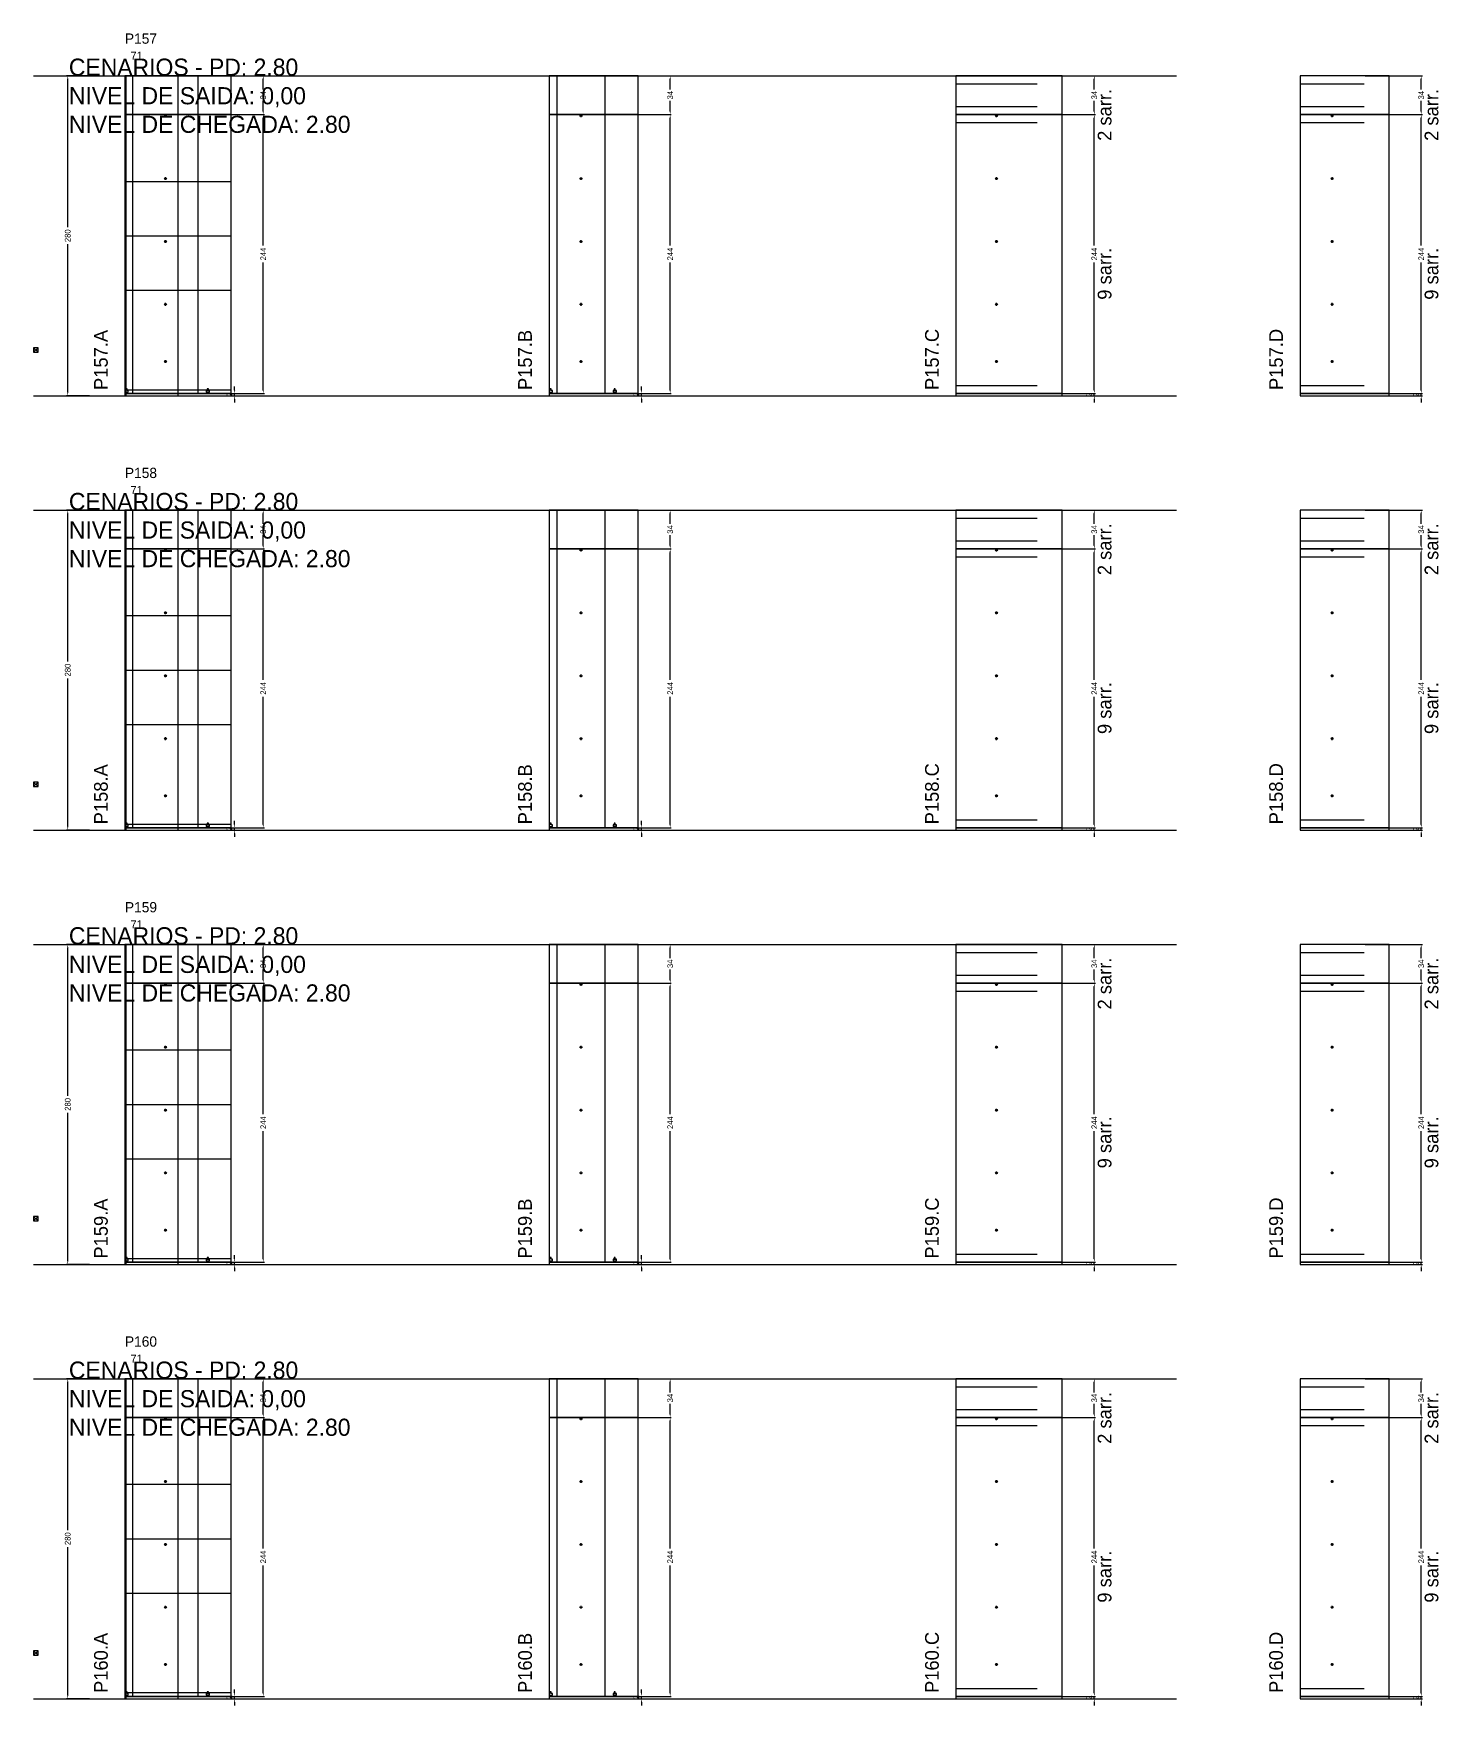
# Model space of a CAD drawing. Header units: centimetres. Extents: x -10500 to 4121, y -45226 to 295.
# Drawn here: x -7000 to -5771, y -41046 to -39583 of the extents above; entities that cross this region are included whole.
import ezdxf

# ---------------------------------------------------------------- set-up
doc = ezdxf.new("R2010")
doc.units = ezdxf.units.CM
doc.linetypes.add('DASHED', pattern=[2, -2])
for name, color, linetype in [('CHAPA', 140, 'Continuous'), ('COTA', 241, 'Continuous'), ('COTAS FURACAO', 16, 'Continuous'), ('Madeira', 30, 'Continuous'), ('MEIO_PONT', 160, 'Continuous'), ('NOMENCLATURA', 7, 'Continuous'), ('Nível', 160, 'Continuous'), ('Painéis', 200, 'Continuous'), ('Perfil Metálico', 150, 'Continuous'), ('SARR_2.2x7', 40, 'Continuous'), ('SARRAFO DE PRESSAO', 200, 'Continuous'), ('texto', 7, 'Continuous'), ('TEXTO_GERAL', 7, 'Continuous')]:
    doc.layers.add(name, color=color, linetype=linetype)
doc.dimstyles.new('PAINEL-NOVA', dxfattribs={"dimtxt": 5, "dimasz": 3, "dimexe": 1, "dimexo": 1, "dimgap": 1, "dimtad": 1, "dimcen": 2.5, "dimazin": 3, "dimtfac": 1, "dimtmove": 0, "dimatfit": 3})

# ---------------------------------------------------------------- blocks, each defined once
blk = doc.blocks.new('_CLOSEDFILLED')
at = {"color": 0, "linetype": 'BYBLOCK'}
blk.add_solid([(-1, 0.16), (0, 0), (-1, -0.16)], dxfattribs=at)
blk = doc.blocks.new('*D2705')
for p, q in [((-6951, -39620), (-6971, -39620)), ((-6970, -39752.5), (-6970, -39623)), ((-6970, -39897), (-6970, -39767.5)), ((-6951, -39900), (-6971, -39900))]:
    blk.add_line(p, q)
at = {"layer": 'Defpoints'}
for p in [(-6950, -39620), (-6970, -39900), (-6950, -39900)]:
    blk.add_point(p, dxfattribs=at)
at = {"layer": 'COTA', "xscale": 3, "yscale": 3}
for p, rotation in [((-6970, -39620), 90), ((-6970, -39900), 270)]:
    blk.add_blockref('_CLOSEDFILLED', p, dxfattribs=dict(at, rotation=rotation))
at = {"layer": 'COTA', "insert": (-6970, -39760), "char_height": 5, "attachment_point": 5, "rotation": 90}
blk.add_mtext('280', dxfattribs=at)
blk = doc.blocks.new('MULDURA')
at = {"layer": 'Paineis'}
for p, q in [((0, 0), (4, 4)), ((4, 0), (0, 4))]:
    blk.add_line(p, q, dxfattribs=at)
blk.add_lwpolyline([(0, 0), (4, 0), (4, 4), (0, 4)], close=True, dxfattribs=at)
blk = doc.blocks.new('*D2707')
for p, q in [((-6848, -39654), (-6798, -39654)), ((-6799, -39768.5), (-6799, -39657)), ((-6799, -39895), (-6799, -39783.5)), ((-6848, -39898), (-6798, -39898))]:
    blk.add_line(p, q)
at = {"layer": 'Defpoints'}
for p in [(-6849, -39654), (-6849, -39898), (-6799, -39898)]:
    blk.add_point(p, dxfattribs=at)
at = {"layer": 'COTA', "xscale": 3, "yscale": 3}
for p, rotation in [((-6799, -39654), 90), ((-6799, -39898), 270)]:
    blk.add_blockref('_CLOSEDFILLED', p, dxfattribs=dict(at, rotation=rotation))
at = {"layer": 'COTA', "insert": (-6799, -39776), "char_height": 5, "attachment_point": 5, "rotation": 90}
blk.add_mtext('244', dxfattribs=at)
blk = doc.blocks.new('*D2708')
for p, q in [((-6848, -39620), (-6798, -39620)), ((-6799, -39632), (-6799, -39623)), ((-6799, -39651), (-6799, -39642)), ((-6848, -39654), (-6798, -39654))]:
    blk.add_line(p, q)
at = {"layer": 'Defpoints'}
for p in [(-6849, -39620), (-6849, -39654), (-6799, -39654)]:
    blk.add_point(p, dxfattribs=at)
at = {"layer": 'COTA', "xscale": 3, "yscale": 3}
for p, rotation in [((-6799, -39620), 90), ((-6799, -39654), 270)]:
    blk.add_blockref('_CLOSEDFILLED', p, dxfattribs=dict(at, rotation=rotation))
at = {"layer": 'COTA', "insert": (-6799, -39637), "char_height": 5, "attachment_point": 5, "rotation": 90}
blk.add_mtext('34', dxfattribs=at)
blk = doc.blocks.new('SLIPTEE')
at = {"layer": 'Paineis'}
blk.add_lwpolyline([(0, 0), (3, 0), (3, 1.5), (2, 1.5), (2, 3), (1, 3), (1, 1.5), (0, 1.5)], close=True, dxfattribs=at)
blk = doc.blocks.new('SLIPTDD')
at = {"layer": 'Paineis'}
blk.add_line((0, 1.5), (3, 1.5), dxfattribs=at)
blk.add_lwpolyline([(0, 0), (3, 0), (3, 1.5), (2, 1.5), (2, 3), (1, 3), (1, 1.5), (0, 1.5)], close=True, dxfattribs=at)
blk = doc.blocks.new('furacao')
at = {"layer": 'COTAS FURACAO'}
for p, q in [((-1.2, 0), (1.2, 0)), ((0, -1.2), (0, 1.2))]:
    blk.add_line(p, q, dxfattribs=at)
blk.add_circle((0, 0), 0.8, dxfattribs=at)
blk = doc.blocks.new('*D2710')
for p, q in [((-6492, -39654), (-6442, -39654)), ((-6443, -39768.5), (-6443, -39657)), ((-6443, -39895), (-6443, -39783.5)), ((-6492, -39898), (-6442, -39898))]:
    blk.add_line(p, q)
at = {"layer": 'Defpoints'}
for p in [(-6493, -39654), (-6493, -39898), (-6443, -39898)]:
    blk.add_point(p, dxfattribs=at)
at = {"layer": 'COTA', "xscale": 3, "yscale": 3}
for p, rotation in [((-6443, -39654), 90), ((-6443, -39898), 270)]:
    blk.add_blockref('_CLOSEDFILLED', p, dxfattribs=dict(at, rotation=rotation))
at = {"layer": 'COTA', "insert": (-6443, -39776), "char_height": 5, "attachment_point": 5, "rotation": 90}
blk.add_mtext('244', dxfattribs=at)
blk = doc.blocks.new('*D2711')
for p, q in [((-6492, -39620), (-6442, -39620)), ((-6443, -39632), (-6443, -39623)), ((-6443, -39651), (-6443, -39642)), ((-6492, -39654), (-6442, -39654))]:
    blk.add_line(p, q)
at = {"layer": 'Defpoints'}
for p in [(-6493, -39620), (-6493, -39654), (-6443, -39654)]:
    blk.add_point(p, dxfattribs=at)
at = {"layer": 'COTA', "xscale": 3, "yscale": 3}
for p, rotation in [((-6443, -39620), 90), ((-6443, -39654), 270)]:
    blk.add_blockref('_CLOSEDFILLED', p, dxfattribs=dict(at, rotation=rotation))
at = {"layer": 'COTA', "insert": (-6443, -39637), "char_height": 5, "attachment_point": 5, "rotation": 90}
blk.add_mtext('34', dxfattribs=at)
blk = doc.blocks.new('*D2713')
for p, q in [((-6121, -39654), (-6071, -39654)), ((-6072, -39768.5), (-6072, -39657)), ((-6072, -39895), (-6072, -39783.5)), ((-6121, -39898), (-6071, -39898))]:
    blk.add_line(p, q)
at = {"layer": 'Defpoints'}
for p in [(-6122, -39654), (-6122, -39898), (-6072, -39898)]:
    blk.add_point(p, dxfattribs=at)
at = {"layer": 'COTA', "xscale": 3, "yscale": 3}
for p, rotation in [((-6072, -39654), 90), ((-6072, -39898), 270)]:
    blk.add_blockref('_CLOSEDFILLED', p, dxfattribs=dict(at, rotation=rotation))
at = {"layer": 'COTA', "insert": (-6072, -39776), "char_height": 5, "attachment_point": 5, "rotation": 90}
blk.add_mtext('244', dxfattribs=at)
blk = doc.blocks.new('*D2714')
for p, q in [((-6121, -39620), (-6071, -39620)), ((-6072, -39632), (-6072, -39623)), ((-6072, -39651), (-6072, -39642)), ((-6121, -39654), (-6071, -39654))]:
    blk.add_line(p, q)
at = {"layer": 'Defpoints'}
for p in [(-6122, -39620), (-6122, -39654), (-6072, -39654)]:
    blk.add_point(p, dxfattribs=at)
at = {"layer": 'COTA', "xscale": 3, "yscale": 3}
for p, rotation in [((-6072, -39620), 90), ((-6072, -39654), 270)]:
    blk.add_blockref('_CLOSEDFILLED', p, dxfattribs=dict(at, rotation=rotation))
at = {"layer": 'COTA', "insert": (-6072, -39637), "char_height": 5, "attachment_point": 5, "rotation": 90}
blk.add_mtext('34', dxfattribs=at)
blk = doc.blocks.new('*D2716')
for p, q in [((-5835, -39654), (-5785, -39654)), ((-5786, -39768.5), (-5786, -39657)), ((-5786, -39895), (-5786, -39783.5)), ((-5835, -39898), (-5785, -39898))]:
    blk.add_line(p, q)
at = {"layer": 'Defpoints'}
for p in [(-5836, -39654), (-5836, -39898), (-5786, -39898)]:
    blk.add_point(p, dxfattribs=at)
at = {"layer": 'COTA', "xscale": 3, "yscale": 3}
for p, rotation in [((-5786, -39654), 90), ((-5786, -39898), 270)]:
    blk.add_blockref('_CLOSEDFILLED', p, dxfattribs=dict(at, rotation=rotation))
at = {"layer": 'COTA', "insert": (-5786, -39776), "char_height": 5, "attachment_point": 5, "rotation": 90}
blk.add_mtext('244', dxfattribs=at)
blk = doc.blocks.new('*D2717')
for p, q in [((-5835, -39620), (-5785, -39620)), ((-5786, -39632), (-5786, -39623)), ((-5786, -39651), (-5786, -39642)), ((-5835, -39654), (-5785, -39654))]:
    blk.add_line(p, q)
at = {"layer": 'Defpoints'}
for p in [(-5836, -39620), (-5836, -39654), (-5786, -39654)]:
    blk.add_point(p, dxfattribs=at)
at = {"layer": 'COTA', "xscale": 3, "yscale": 3}
for p, rotation in [((-5786, -39620), 90), ((-5786, -39654), 270)]:
    blk.add_blockref('_CLOSEDFILLED', p, dxfattribs=dict(at, rotation=rotation))
at = {"layer": 'COTA', "insert": (-5786, -39637), "char_height": 5, "attachment_point": 5, "rotation": 90}
blk.add_mtext('34', dxfattribs=at)
blk = doc.blocks.new('*D2731')
for p, q in [((-6951, -40000), (-6971, -40000)), ((-6970, -40132.5), (-6970, -40003)), ((-6970, -40277), (-6970, -40147.5)), ((-6951, -40280), (-6971, -40280))]:
    blk.add_line(p, q)
at = {"layer": 'Defpoints'}
for p in [(-6950, -40000), (-6970, -40280), (-6950, -40280)]:
    blk.add_point(p, dxfattribs=at)
at = {"layer": 'COTA', "xscale": 3, "yscale": 3}
for p, rotation in [((-6970, -40000), 90), ((-6970, -40280), 270)]:
    blk.add_blockref('_CLOSEDFILLED', p, dxfattribs=dict(at, rotation=rotation))
at = {"layer": 'COTA', "insert": (-6970, -40140), "char_height": 5, "attachment_point": 5, "rotation": 90}
blk.add_mtext('280', dxfattribs=at)
blk = doc.blocks.new('*D2733')
for p, q in [((-6848, -40034), (-6798, -40034)), ((-6799, -40148.5), (-6799, -40037)), ((-6799, -40275), (-6799, -40163.5)), ((-6848, -40278), (-6798, -40278))]:
    blk.add_line(p, q)
at = {"layer": 'Defpoints'}
for p in [(-6849, -40034), (-6849, -40278), (-6799, -40278)]:
    blk.add_point(p, dxfattribs=at)
at = {"layer": 'COTA', "xscale": 3, "yscale": 3}
for p, rotation in [((-6799, -40034), 90), ((-6799, -40278), 270)]:
    blk.add_blockref('_CLOSEDFILLED', p, dxfattribs=dict(at, rotation=rotation))
at = {"layer": 'COTA', "insert": (-6799, -40156), "char_height": 5, "attachment_point": 5, "rotation": 90}
blk.add_mtext('244', dxfattribs=at)
blk = doc.blocks.new('*D2734')
for p, q in [((-6848, -40000), (-6798, -40000)), ((-6799, -40012), (-6799, -40003)), ((-6799, -40031), (-6799, -40022)), ((-6848, -40034), (-6798, -40034))]:
    blk.add_line(p, q)
at = {"layer": 'Defpoints'}
for p in [(-6849, -40000), (-6849, -40034), (-6799, -40034)]:
    blk.add_point(p, dxfattribs=at)
at = {"layer": 'COTA', "xscale": 3, "yscale": 3}
for p, rotation in [((-6799, -40000), 90), ((-6799, -40034), 270)]:
    blk.add_blockref('_CLOSEDFILLED', p, dxfattribs=dict(at, rotation=rotation))
at = {"layer": 'COTA', "insert": (-6799, -40017), "char_height": 5, "attachment_point": 5, "rotation": 90}
blk.add_mtext('34', dxfattribs=at)
blk = doc.blocks.new('*D2736')
for p, q in [((-6492, -40034), (-6442, -40034)), ((-6443, -40148.5), (-6443, -40037)), ((-6443, -40275), (-6443, -40163.5)), ((-6492, -40278), (-6442, -40278))]:
    blk.add_line(p, q)
at = {"layer": 'Defpoints'}
for p in [(-6493, -40034), (-6493, -40278), (-6443, -40278)]:
    blk.add_point(p, dxfattribs=at)
at = {"layer": 'COTA', "xscale": 3, "yscale": 3}
for p, rotation in [((-6443, -40034), 90), ((-6443, -40278), 270)]:
    blk.add_blockref('_CLOSEDFILLED', p, dxfattribs=dict(at, rotation=rotation))
at = {"layer": 'COTA', "insert": (-6443, -40156), "char_height": 5, "attachment_point": 5, "rotation": 90}
blk.add_mtext('244', dxfattribs=at)
blk = doc.blocks.new('*D2737')
for p, q in [((-6492, -40000), (-6442, -40000)), ((-6443, -40012), (-6443, -40003)), ((-6443, -40031), (-6443, -40022)), ((-6492, -40034), (-6442, -40034))]:
    blk.add_line(p, q)
at = {"layer": 'Defpoints'}
for p in [(-6493, -40000), (-6493, -40034), (-6443, -40034)]:
    blk.add_point(p, dxfattribs=at)
at = {"layer": 'COTA', "xscale": 3, "yscale": 3}
for p, rotation in [((-6443, -40000), 90), ((-6443, -40034), 270)]:
    blk.add_blockref('_CLOSEDFILLED', p, dxfattribs=dict(at, rotation=rotation))
at = {"layer": 'COTA', "insert": (-6443, -40017), "char_height": 5, "attachment_point": 5, "rotation": 90}
blk.add_mtext('34', dxfattribs=at)
blk = doc.blocks.new('*D2739')
for p, q in [((-6121, -40034), (-6071, -40034)), ((-6072, -40148.5), (-6072, -40037)), ((-6072, -40275), (-6072, -40163.5)), ((-6121, -40278), (-6071, -40278))]:
    blk.add_line(p, q)
at = {"layer": 'Defpoints'}
for p in [(-6122, -40034), (-6122, -40278), (-6072, -40278)]:
    blk.add_point(p, dxfattribs=at)
at = {"layer": 'COTA', "xscale": 3, "yscale": 3}
for p, rotation in [((-6072, -40034), 90), ((-6072, -40278), 270)]:
    blk.add_blockref('_CLOSEDFILLED', p, dxfattribs=dict(at, rotation=rotation))
at = {"layer": 'COTA', "insert": (-6072, -40156), "char_height": 5, "attachment_point": 5, "rotation": 90}
blk.add_mtext('244', dxfattribs=at)
blk = doc.blocks.new('*D2740')
for p, q in [((-6121, -40000), (-6071, -40000)), ((-6072, -40012), (-6072, -40003)), ((-6072, -40031), (-6072, -40022)), ((-6121, -40034), (-6071, -40034))]:
    blk.add_line(p, q)
at = {"layer": 'Defpoints'}
for p in [(-6122, -40000), (-6122, -40034), (-6072, -40034)]:
    blk.add_point(p, dxfattribs=at)
at = {"layer": 'COTA', "xscale": 3, "yscale": 3}
for p, rotation in [((-6072, -40000), 90), ((-6072, -40034), 270)]:
    blk.add_blockref('_CLOSEDFILLED', p, dxfattribs=dict(at, rotation=rotation))
at = {"layer": 'COTA', "insert": (-6072, -40017), "char_height": 5, "attachment_point": 5, "rotation": 90}
blk.add_mtext('34', dxfattribs=at)
blk = doc.blocks.new('*D2742')
for p, q in [((-5835, -40034), (-5785, -40034)), ((-5786, -40148.5), (-5786, -40037)), ((-5786, -40275), (-5786, -40163.5)), ((-5835, -40278), (-5785, -40278))]:
    blk.add_line(p, q)
at = {"layer": 'Defpoints'}
for p in [(-5836, -40034), (-5836, -40278), (-5786, -40278)]:
    blk.add_point(p, dxfattribs=at)
at = {"layer": 'COTA', "xscale": 3, "yscale": 3}
for p, rotation in [((-5786, -40034), 90), ((-5786, -40278), 270)]:
    blk.add_blockref('_CLOSEDFILLED', p, dxfattribs=dict(at, rotation=rotation))
at = {"layer": 'COTA', "insert": (-5786, -40156), "char_height": 5, "attachment_point": 5, "rotation": 90}
blk.add_mtext('244', dxfattribs=at)
blk = doc.blocks.new('*D2743')
for p, q in [((-5835, -40000), (-5785, -40000)), ((-5786, -40012), (-5786, -40003)), ((-5786, -40031), (-5786, -40022)), ((-5835, -40034), (-5785, -40034))]:
    blk.add_line(p, q)
at = {"layer": 'Defpoints'}
for p in [(-5836, -40000), (-5836, -40034), (-5786, -40034)]:
    blk.add_point(p, dxfattribs=at)
at = {"layer": 'COTA', "xscale": 3, "yscale": 3}
for p, rotation in [((-5786, -40000), 90), ((-5786, -40034), 270)]:
    blk.add_blockref('_CLOSEDFILLED', p, dxfattribs=dict(at, rotation=rotation))
at = {"layer": 'COTA', "insert": (-5786, -40017), "char_height": 5, "attachment_point": 5, "rotation": 90}
blk.add_mtext('34', dxfattribs=at)
blk = doc.blocks.new('*D2757')
for p, q in [((-6951, -40380), (-6971, -40380)), ((-6970, -40512.5), (-6970, -40383)), ((-6970, -40657), (-6970, -40527.5)), ((-6951, -40660), (-6971, -40660))]:
    blk.add_line(p, q)
at = {"layer": 'Defpoints'}
for p in [(-6950, -40380), (-6970, -40660), (-6950, -40660)]:
    blk.add_point(p, dxfattribs=at)
at = {"layer": 'COTA', "xscale": 3, "yscale": 3}
for p, rotation in [((-6970, -40380), 90), ((-6970, -40660), 270)]:
    blk.add_blockref('_CLOSEDFILLED', p, dxfattribs=dict(at, rotation=rotation))
at = {"layer": 'COTA', "insert": (-6970, -40520), "char_height": 5, "attachment_point": 5, "rotation": 90}
blk.add_mtext('280', dxfattribs=at)
blk = doc.blocks.new('*D2759')
for p, q in [((-6848, -40414), (-6798, -40414)), ((-6799, -40528.5), (-6799, -40417)), ((-6799, -40655), (-6799, -40543.5)), ((-6848, -40658), (-6798, -40658))]:
    blk.add_line(p, q)
at = {"layer": 'Defpoints'}
for p in [(-6849, -40414), (-6849, -40658), (-6799, -40658)]:
    blk.add_point(p, dxfattribs=at)
at = {"layer": 'COTA', "xscale": 3, "yscale": 3}
for p, rotation in [((-6799, -40414), 90), ((-6799, -40658), 270)]:
    blk.add_blockref('_CLOSEDFILLED', p, dxfattribs=dict(at, rotation=rotation))
at = {"layer": 'COTA', "insert": (-6799, -40536), "char_height": 5, "attachment_point": 5, "rotation": 90}
blk.add_mtext('244', dxfattribs=at)
blk = doc.blocks.new('*D2760')
for p, q in [((-6848, -40380), (-6798, -40380)), ((-6799, -40392), (-6799, -40383)), ((-6799, -40411), (-6799, -40402)), ((-6848, -40414), (-6798, -40414))]:
    blk.add_line(p, q)
at = {"layer": 'Defpoints'}
for p in [(-6849, -40380), (-6849, -40414), (-6799, -40414)]:
    blk.add_point(p, dxfattribs=at)
at = {"layer": 'COTA', "xscale": 3, "yscale": 3}
for p, rotation in [((-6799, -40380), 90), ((-6799, -40414), 270)]:
    blk.add_blockref('_CLOSEDFILLED', p, dxfattribs=dict(at, rotation=rotation))
at = {"layer": 'COTA', "insert": (-6799, -40397), "char_height": 5, "attachment_point": 5, "rotation": 90}
blk.add_mtext('34', dxfattribs=at)
blk = doc.blocks.new('*D2762')
for p, q in [((-6492, -40414), (-6442, -40414)), ((-6443, -40528.5), (-6443, -40417)), ((-6443, -40655), (-6443, -40543.5)), ((-6492, -40658), (-6442, -40658))]:
    blk.add_line(p, q)
at = {"layer": 'Defpoints'}
for p in [(-6493, -40414), (-6493, -40658), (-6443, -40658)]:
    blk.add_point(p, dxfattribs=at)
at = {"layer": 'COTA', "xscale": 3, "yscale": 3}
for p, rotation in [((-6443, -40414), 90), ((-6443, -40658), 270)]:
    blk.add_blockref('_CLOSEDFILLED', p, dxfattribs=dict(at, rotation=rotation))
at = {"layer": 'COTA', "insert": (-6443, -40536), "char_height": 5, "attachment_point": 5, "rotation": 90}
blk.add_mtext('244', dxfattribs=at)
blk = doc.blocks.new('*D2763')
for p, q in [((-6492, -40380), (-6442, -40380)), ((-6443, -40392), (-6443, -40383)), ((-6443, -40411), (-6443, -40402)), ((-6492, -40414), (-6442, -40414))]:
    blk.add_line(p, q)
at = {"layer": 'Defpoints'}
for p in [(-6493, -40380), (-6493, -40414), (-6443, -40414)]:
    blk.add_point(p, dxfattribs=at)
at = {"layer": 'COTA', "xscale": 3, "yscale": 3}
for p, rotation in [((-6443, -40380), 90), ((-6443, -40414), 270)]:
    blk.add_blockref('_CLOSEDFILLED', p, dxfattribs=dict(at, rotation=rotation))
at = {"layer": 'COTA', "insert": (-6443, -40397), "char_height": 5, "attachment_point": 5, "rotation": 90}
blk.add_mtext('34', dxfattribs=at)
blk = doc.blocks.new('*D2765')
for p, q in [((-6121, -40414), (-6071, -40414)), ((-6072, -40528.5), (-6072, -40417)), ((-6072, -40655), (-6072, -40543.5)), ((-6121, -40658), (-6071, -40658))]:
    blk.add_line(p, q)
at = {"layer": 'Defpoints'}
for p in [(-6122, -40414), (-6122, -40658), (-6072, -40658)]:
    blk.add_point(p, dxfattribs=at)
at = {"layer": 'COTA', "xscale": 3, "yscale": 3}
for p, rotation in [((-6072, -40414), 90), ((-6072, -40658), 270)]:
    blk.add_blockref('_CLOSEDFILLED', p, dxfattribs=dict(at, rotation=rotation))
at = {"layer": 'COTA', "insert": (-6072, -40536), "char_height": 5, "attachment_point": 5, "rotation": 90}
blk.add_mtext('244', dxfattribs=at)
blk = doc.blocks.new('*D2766')
for p, q in [((-6121, -40380), (-6071, -40380)), ((-6072, -40392), (-6072, -40383)), ((-6072, -40411), (-6072, -40402)), ((-6121, -40414), (-6071, -40414))]:
    blk.add_line(p, q)
at = {"layer": 'Defpoints'}
for p in [(-6122, -40380), (-6122, -40414), (-6072, -40414)]:
    blk.add_point(p, dxfattribs=at)
at = {"layer": 'COTA', "xscale": 3, "yscale": 3}
for p, rotation in [((-6072, -40380), 90), ((-6072, -40414), 270)]:
    blk.add_blockref('_CLOSEDFILLED', p, dxfattribs=dict(at, rotation=rotation))
at = {"layer": 'COTA', "insert": (-6072, -40397), "char_height": 5, "attachment_point": 5, "rotation": 90}
blk.add_mtext('34', dxfattribs=at)
blk = doc.blocks.new('*D2768')
for p, q in [((-5835, -40414), (-5785, -40414)), ((-5786, -40528.5), (-5786, -40417)), ((-5786, -40655), (-5786, -40543.5)), ((-5835, -40658), (-5785, -40658))]:
    blk.add_line(p, q)
at = {"layer": 'Defpoints'}
for p in [(-5836, -40414), (-5836, -40658), (-5786, -40658)]:
    blk.add_point(p, dxfattribs=at)
at = {"layer": 'COTA', "xscale": 3, "yscale": 3}
for p, rotation in [((-5786, -40414), 90), ((-5786, -40658), 270)]:
    blk.add_blockref('_CLOSEDFILLED', p, dxfattribs=dict(at, rotation=rotation))
at = {"layer": 'COTA', "insert": (-5786, -40536), "char_height": 5, "attachment_point": 5, "rotation": 90}
blk.add_mtext('244', dxfattribs=at)
blk = doc.blocks.new('*D2769')
for p, q in [((-5835, -40380), (-5785, -40380)), ((-5786, -40392), (-5786, -40383)), ((-5786, -40411), (-5786, -40402)), ((-5835, -40414), (-5785, -40414))]:
    blk.add_line(p, q)
at = {"layer": 'Defpoints'}
for p in [(-5836, -40380), (-5836, -40414), (-5786, -40414)]:
    blk.add_point(p, dxfattribs=at)
at = {"layer": 'COTA', "xscale": 3, "yscale": 3}
for p, rotation in [((-5786, -40380), 90), ((-5786, -40414), 270)]:
    blk.add_blockref('_CLOSEDFILLED', p, dxfattribs=dict(at, rotation=rotation))
at = {"layer": 'COTA', "insert": (-5786, -40397), "char_height": 5, "attachment_point": 5, "rotation": 90}
blk.add_mtext('34', dxfattribs=at)
blk = doc.blocks.new('*D2783')
for p, q in [((-6951, -40760), (-6971, -40760)), ((-6970, -40892.5), (-6970, -40763)), ((-6970, -41037), (-6970, -40907.5)), ((-6951, -41040), (-6971, -41040))]:
    blk.add_line(p, q)
at = {"layer": 'Defpoints'}
for p in [(-6950, -40760), (-6970, -41040), (-6950, -41040)]:
    blk.add_point(p, dxfattribs=at)
at = {"layer": 'COTA', "xscale": 3, "yscale": 3}
for p, rotation in [((-6970, -40760), 90), ((-6970, -41040), 270)]:
    blk.add_blockref('_CLOSEDFILLED', p, dxfattribs=dict(at, rotation=rotation))
at = {"layer": 'COTA', "insert": (-6970, -40900), "char_height": 5, "attachment_point": 5, "rotation": 90}
blk.add_mtext('280', dxfattribs=at)
blk = doc.blocks.new('*D2785')
for p, q in [((-6848, -40794), (-6798, -40794)), ((-6799, -40908.5), (-6799, -40797)), ((-6799, -41035), (-6799, -40923.5)), ((-6848, -41038), (-6798, -41038))]:
    blk.add_line(p, q)
at = {"layer": 'Defpoints'}
for p in [(-6849, -40794), (-6849, -41038), (-6799, -41038)]:
    blk.add_point(p, dxfattribs=at)
at = {"layer": 'COTA', "xscale": 3, "yscale": 3}
for p, rotation in [((-6799, -40794), 90), ((-6799, -41038), 270)]:
    blk.add_blockref('_CLOSEDFILLED', p, dxfattribs=dict(at, rotation=rotation))
at = {"layer": 'COTA', "insert": (-6799, -40916), "char_height": 5, "attachment_point": 5, "rotation": 90}
blk.add_mtext('244', dxfattribs=at)
blk = doc.blocks.new('*D2786')
for p, q in [((-6848, -40760), (-6798, -40760)), ((-6799, -40772), (-6799, -40763)), ((-6799, -40791), (-6799, -40782)), ((-6848, -40794), (-6798, -40794))]:
    blk.add_line(p, q)
at = {"layer": 'Defpoints'}
for p in [(-6849, -40760), (-6849, -40794), (-6799, -40794)]:
    blk.add_point(p, dxfattribs=at)
at = {"layer": 'COTA', "xscale": 3, "yscale": 3}
for p, rotation in [((-6799, -40760), 90), ((-6799, -40794), 270)]:
    blk.add_blockref('_CLOSEDFILLED', p, dxfattribs=dict(at, rotation=rotation))
at = {"layer": 'COTA', "insert": (-6799, -40777), "char_height": 5, "attachment_point": 5, "rotation": 90}
blk.add_mtext('34', dxfattribs=at)
blk = doc.blocks.new('*D2788')
for p, q in [((-6492, -40794), (-6442, -40794)), ((-6443, -40908.5), (-6443, -40797)), ((-6443, -41035), (-6443, -40923.5)), ((-6492, -41038), (-6442, -41038))]:
    blk.add_line(p, q)
at = {"layer": 'Defpoints'}
for p in [(-6493, -40794), (-6493, -41038), (-6443, -41038)]:
    blk.add_point(p, dxfattribs=at)
at = {"layer": 'COTA', "xscale": 3, "yscale": 3}
for p, rotation in [((-6443, -40794), 90), ((-6443, -41038), 270)]:
    blk.add_blockref('_CLOSEDFILLED', p, dxfattribs=dict(at, rotation=rotation))
at = {"layer": 'COTA', "insert": (-6443, -40916), "char_height": 5, "attachment_point": 5, "rotation": 90}
blk.add_mtext('244', dxfattribs=at)
blk = doc.blocks.new('*D2789')
for p, q in [((-6492, -40760), (-6442, -40760)), ((-6443, -40772), (-6443, -40763)), ((-6443, -40791), (-6443, -40782)), ((-6492, -40794), (-6442, -40794))]:
    blk.add_line(p, q)
at = {"layer": 'Defpoints'}
for p in [(-6493, -40760), (-6493, -40794), (-6443, -40794)]:
    blk.add_point(p, dxfattribs=at)
at = {"layer": 'COTA', "xscale": 3, "yscale": 3}
for p, rotation in [((-6443, -40760), 90), ((-6443, -40794), 270)]:
    blk.add_blockref('_CLOSEDFILLED', p, dxfattribs=dict(at, rotation=rotation))
at = {"layer": 'COTA', "insert": (-6443, -40777), "char_height": 5, "attachment_point": 5, "rotation": 90}
blk.add_mtext('34', dxfattribs=at)
blk = doc.blocks.new('*D2791')
for p, q in [((-6121, -40794), (-6071, -40794)), ((-6072, -40908.5), (-6072, -40797)), ((-6072, -41035), (-6072, -40923.5)), ((-6121, -41038), (-6071, -41038))]:
    blk.add_line(p, q)
at = {"layer": 'Defpoints'}
for p in [(-6122, -40794), (-6122, -41038), (-6072, -41038)]:
    blk.add_point(p, dxfattribs=at)
at = {"layer": 'COTA', "xscale": 3, "yscale": 3}
for p, rotation in [((-6072, -40794), 90), ((-6072, -41038), 270)]:
    blk.add_blockref('_CLOSEDFILLED', p, dxfattribs=dict(at, rotation=rotation))
at = {"layer": 'COTA', "insert": (-6072, -40916), "char_height": 5, "attachment_point": 5, "rotation": 90}
blk.add_mtext('244', dxfattribs=at)
blk = doc.blocks.new('*D2792')
for p, q in [((-6121, -40760), (-6071, -40760)), ((-6072, -40772), (-6072, -40763)), ((-6072, -40791), (-6072, -40782)), ((-6121, -40794), (-6071, -40794))]:
    blk.add_line(p, q)
at = {"layer": 'Defpoints'}
for p in [(-6122, -40760), (-6122, -40794), (-6072, -40794)]:
    blk.add_point(p, dxfattribs=at)
at = {"layer": 'COTA', "xscale": 3, "yscale": 3}
for p, rotation in [((-6072, -40760), 90), ((-6072, -40794), 270)]:
    blk.add_blockref('_CLOSEDFILLED', p, dxfattribs=dict(at, rotation=rotation))
at = {"layer": 'COTA', "insert": (-6072, -40777), "char_height": 5, "attachment_point": 5, "rotation": 90}
blk.add_mtext('34', dxfattribs=at)
blk = doc.blocks.new('*D2794')
for p, q in [((-5835, -40794), (-5785, -40794)), ((-5786, -40908.5), (-5786, -40797)), ((-5786, -41035), (-5786, -40923.5)), ((-5835, -41038), (-5785, -41038))]:
    blk.add_line(p, q)
at = {"layer": 'Defpoints'}
for p in [(-5836, -40794), (-5836, -41038), (-5786, -41038)]:
    blk.add_point(p, dxfattribs=at)
at = {"layer": 'COTA', "xscale": 3, "yscale": 3}
for p, rotation in [((-5786, -40794), 90), ((-5786, -41038), 270)]:
    blk.add_blockref('_CLOSEDFILLED', p, dxfattribs=dict(at, rotation=rotation))
at = {"layer": 'COTA', "insert": (-5786, -40916), "char_height": 5, "attachment_point": 5, "rotation": 90}
blk.add_mtext('244', dxfattribs=at)
blk = doc.blocks.new('*D2795')
for p, q in [((-5835, -40760), (-5785, -40760)), ((-5786, -40772), (-5786, -40763)), ((-5786, -40791), (-5786, -40782)), ((-5835, -40794), (-5785, -40794))]:
    blk.add_line(p, q)
at = {"layer": 'Defpoints'}
for p in [(-5836, -40760), (-5836, -40794), (-5786, -40794)]:
    blk.add_point(p, dxfattribs=at)
at = {"layer": 'COTA', "xscale": 3, "yscale": 3}
for p, rotation in [((-5786, -40760), 90), ((-5786, -40794), 270)]:
    blk.add_blockref('_CLOSEDFILLED', p, dxfattribs=dict(at, rotation=rotation))
at = {"layer": 'COTA', "insert": (-5786, -40777), "char_height": 5, "attachment_point": 5, "rotation": 90}
blk.add_mtext('34', dxfattribs=at)

msp = doc.modelspace()

# ---------------------------------------------------------------- linework, layer by layer
at = {"layer": 'CHAPA'}
for points in [[(-6920, -39900), (-6918.8, -39900), (-6918.8, -39620), (-6920, -39620)], [(-6920, -40280), (-6918.8, -40280), (-6918.8, -40000), (-6920, -40000)], [(-6920, -40660), (-6918.8, -40660), (-6918.8, -40380), (-6920, -40380)], [(-6920, -41040), (-6918.8, -41040), (-6918.8, -40760), (-6920, -40760)]]:
    msp.add_lwpolyline(points, close=True, dxfattribs=at)
at = {"layer": 'Madeira'}
for points in [[(-6920, -39712.4), (-6827, -39712.4)], [(-6920, -39807.6), (-6827, -39807.6)], [(-6920, -40092.4), (-6827, -40092.4)], [(-6920, -40187.6), (-6827, -40187.6)], [(-6920, -40472.4), (-6827, -40472.4)], [(-6920, -40567.6), (-6827, -40567.6)], [(-6920, -40852.4), (-6827, -40852.4)], [(-6920, -40947.6), (-6827, -40947.6)]]:
    msp.add_lwpolyline(points, dxfattribs=at)
at = {"layer": 'MEIO_PONT'}
for points in [[(-6920, -39760), (-6827, -39760)], [(-6920, -40140), (-6827, -40140)], [(-6920, -40520), (-6827, -40520)], [(-6920, -40900), (-6827, -40900)]]:
    msp.add_lwpolyline(points, dxfattribs=at)
at = {"layer": 'Nível', "linetype": 'DASHED'}
for points in [[(-7000, -39620), (-6000, -39620)], [(-7000, -39900), (-6000, -39900)], [(-7000, -40000), (-6000, -40000)], [(-7000, -40280), (-6000, -40280)], [(-7000, -40380), (-6000, -40380)], [(-7000, -40660), (-6000, -40660)], [(-7000, -40760), (-6000, -40760)], [(-7000, -41040), (-6000, -41040)]]:
    msp.add_lwpolyline(points, dxfattribs=at)
at = {"layer": 'Painéis'}
for points in [[(-6920, -39654), (-6827, -39654), (-6827, -39620), (-6920, -39620)], [(-6920, -39900), (-6827, -39900), (-6827, -39620), (-6920, -39620)], [(-6549, -39654), (-6471, -39654), (-6471, -39620), (-6549, -39620)], [(-6193, -39654), (-6100, -39654), (-6100, -39620), (-6193, -39620)], [(-5892, -39654), (-5814, -39654), (-5814, -39620), (-5892, -39620)], [(-6920, -39898), (-6827, -39898), (-6827, -39654), (-6920, -39654)], [(-6549, -39898), (-6471, -39898), (-6471, -39654), (-6549, -39654)], [(-6193, -39898), (-6100, -39898), (-6100, -39654), (-6193, -39654)], [(-5892, -39898), (-5814, -39898), (-5814, -39654), (-5892, -39654)], [(-6920, -39900), (-6827, -39900), (-6827, -39898), (-6920, -39898)], [(-6549, -39900), (-6471, -39900), (-6471, -39898), (-6549, -39898)], [(-6193, -39900), (-6100, -39900), (-6100, -39898), (-6193, -39898)], [(-5892, -39900), (-5814, -39900), (-5814, -39898), (-5892, -39898)], [(-6920, -40034), (-6827, -40034), (-6827, -40000), (-6920, -40000)], [(-6920, -40280), (-6827, -40280), (-6827, -40000), (-6920, -40000)], [(-6549, -40034), (-6471, -40034), (-6471, -40000), (-6549, -40000)], [(-6193, -40034), (-6100, -40034), (-6100, -40000), (-6193, -40000)], [(-5892, -40034), (-5814, -40034), (-5814, -40000), (-5892, -40000)], [(-6920, -40278), (-6827, -40278), (-6827, -40034), (-6920, -40034)], [(-6549, -40278), (-6471, -40278), (-6471, -40034), (-6549, -40034)], [(-6193, -40278), (-6100, -40278), (-6100, -40034), (-6193, -40034)], [(-5892, -40278), (-5814, -40278), (-5814, -40034), (-5892, -40034)], [(-6920, -40280), (-6827, -40280), (-6827, -40278), (-6920, -40278)], [(-6549, -40280), (-6471, -40280), (-6471, -40278), (-6549, -40278)], [(-6193, -40280), (-6100, -40280), (-6100, -40278), (-6193, -40278)], [(-5892, -40280), (-5814, -40280), (-5814, -40278), (-5892, -40278)], [(-6920, -40414), (-6827, -40414), (-6827, -40380), (-6920, -40380)], [(-6920, -40660), (-6827, -40660), (-6827, -40380), (-6920, -40380)], [(-6549, -40414), (-6471, -40414), (-6471, -40380), (-6549, -40380)], [(-6193, -40414), (-6100, -40414), (-6100, -40380), (-6193, -40380)], [(-5892, -40414), (-5814, -40414), (-5814, -40380), (-5892, -40380)], [(-6920, -40658), (-6827, -40658), (-6827, -40414), (-6920, -40414)], [(-6549, -40658), (-6471, -40658), (-6471, -40414), (-6549, -40414)], [(-6193, -40658), (-6100, -40658), (-6100, -40414), (-6193, -40414)], [(-5892, -40658), (-5814, -40658), (-5814, -40414), (-5892, -40414)], [(-6920, -40660), (-6827, -40660), (-6827, -40658), (-6920, -40658)], [(-6549, -40660), (-6471, -40660), (-6471, -40658), (-6549, -40658)], [(-6193, -40660), (-6100, -40660), (-6100, -40658), (-6193, -40658)], [(-5892, -40660), (-5814, -40660), (-5814, -40658), (-5892, -40658)], [(-6920, -40794), (-6827, -40794), (-6827, -40760), (-6920, -40760)], [(-6920, -41040), (-6827, -41040), (-6827, -40760), (-6920, -40760)], [(-6549, -40794), (-6471, -40794), (-6471, -40760), (-6549, -40760)], [(-6193, -40794), (-6100, -40794), (-6100, -40760), (-6193, -40760)], [(-5892, -40794), (-5814, -40794), (-5814, -40760), (-5892, -40760)], [(-6920, -41038), (-6827, -41038), (-6827, -40794), (-6920, -40794)], [(-6549, -41038), (-6471, -41038), (-6471, -40794), (-6549, -40794)], [(-6193, -41038), (-6100, -41038), (-6100, -40794), (-6193, -40794)], [(-5892, -41038), (-5814, -41038), (-5814, -40794), (-5892, -40794)], [(-6920, -41040), (-6827, -41040), (-6827, -41038), (-6920, -41038)], [(-6549, -41040), (-6471, -41040), (-6471, -41038), (-6549, -41038)], [(-6193, -41040), (-6100, -41040), (-6100, -41038), (-6193, -41038)], [(-5892, -41040), (-5814, -41040), (-5814, -41038), (-5892, -41038)]]:
    msp.add_lwpolyline(points, close=True, dxfattribs=at)
at = {"layer": 'Perfil Metálico'}
for p, q in [((-6873.5, -39900), (-6873.5, -39620)), ((-6873.5, -40280), (-6873.5, -40000)), ((-6873.5, -40660), (-6873.5, -40380)), ((-6873.5, -41040), (-6873.5, -40760))]:
    msp.add_line(p, q, dxfattribs=at)
at = {"layer": 'SARR_2.2x7'}
for points in [[(-6913, -39654), (-6913, -39620)], [(-6856, -39654), (-6856, -39620)], [(-6542, -39654), (-6542, -39620)], [(-6500, -39654), (-6500, -39620)], [(-6193, -39627), (-6122, -39627)], [(-5892, -39627), (-5836, -39627)], [(-6193, -39647), (-6122, -39647)], [(-5892, -39647), (-5836, -39647)], [(-6193, -39661), (-6122, -39661)], [(-5892, -39661), (-5836, -39661)], [(-6193, -39891), (-6122, -39891)], [(-5892, -39891), (-5836, -39891)], [(-6913, -40034), (-6913, -40000)], [(-6856, -40034), (-6856, -40000)], [(-6542, -40034), (-6542, -40000)], [(-6500, -40034), (-6500, -40000)], [(-6193, -40007), (-6122, -40007)], [(-5892, -40007), (-5836, -40007)], [(-6193, -40027), (-6122, -40027)], [(-5892, -40027), (-5836, -40027)], [(-6193, -40041), (-6122, -40041)], [(-5892, -40041), (-5836, -40041)], [(-6193, -40271), (-6122, -40271)], [(-5892, -40271), (-5836, -40271)], [(-6913, -40414), (-6913, -40380)], [(-6856, -40414), (-6856, -40380)], [(-6542, -40414), (-6542, -40380)], [(-6500, -40414), (-6500, -40380)], [(-6193, -40387), (-6122, -40387)], [(-5892, -40387), (-5836, -40387)], [(-6193, -40407), (-6122, -40407)], [(-5892, -40407), (-5836, -40407)], [(-6193, -40421), (-6122, -40421)], [(-5892, -40421), (-5836, -40421)], [(-6193, -40651), (-6122, -40651)], [(-5892, -40651), (-5836, -40651)], [(-6913, -40794), (-6913, -40760)], [(-6856, -40794), (-6856, -40760)], [(-6542, -40794), (-6542, -40760)], [(-6500, -40794), (-6500, -40760)], [(-6193, -40767), (-6122, -40767)], [(-5892, -40767), (-5836, -40767)], [(-6193, -40787), (-6122, -40787)], [(-5892, -40787), (-5836, -40787)], [(-6193, -40801), (-6122, -40801)], [(-5892, -40801), (-5836, -40801)], [(-6193, -41031), (-6122, -41031)], [(-5892, -41031), (-5836, -41031)]]:
    msp.add_lwpolyline(points, dxfattribs=at)
at = {"layer": 'SARR_2.2x7', "linetype": 'DASHED'}
for points in [[(-6913, -39898), (-6913, -39654)], [(-6856, -39898), (-6856, -39654)], [(-6542, -39898), (-6542, -39654)], [(-6500, -39898), (-6500, -39654)], [(-6913, -40278), (-6913, -40034)], [(-6856, -40278), (-6856, -40034)], [(-6542, -40278), (-6542, -40034)], [(-6500, -40278), (-6500, -40034)], [(-6913, -40658), (-6913, -40414)], [(-6856, -40658), (-6856, -40414)], [(-6542, -40658), (-6542, -40414)], [(-6500, -40658), (-6500, -40414)], [(-6913, -41038), (-6913, -40794)], [(-6856, -41038), (-6856, -40794)], [(-6542, -41038), (-6542, -40794)], [(-6500, -41038), (-6500, -40794)]]:
    msp.add_lwpolyline(points, dxfattribs=at)
at = {"layer": 'SARRAFO DE PRESSAO'}
for points in [[(-6920, -39900), (-6827, -39900), (-6827, -39895), (-6920, -39895)], [(-6920, -40280), (-6827, -40280), (-6827, -40275), (-6920, -40275)], [(-6920, -40660), (-6827, -40660), (-6827, -40655), (-6920, -40655)], [(-6920, -41040), (-6827, -41040), (-6827, -41035), (-6920, -41035)]]:
    msp.add_lwpolyline(points, close=True, dxfattribs=at)

# ---------------------------------------------------------------- block references
at = {"layer": 'COTA'}
for name, p in [('furacao', (-6884.5, -39655)), ('furacao', (-6521, -39655)), ('furacao', (-6157.5, -39655)), ('furacao', (-5864, -39655)), ('furacao', (-6884.5, -39710)), ('furacao', (-6521, -39710)), ('furacao', (-6157.5, -39710)), ('furacao', (-5864, -39710)), ('furacao', (-6884.5, -39765)), ('furacao', (-6521, -39765)), ('furacao', (-6157.5, -39765)), ('furacao', (-5864, -39765)), ('furacao', (-6884.5, -39820)), ('furacao', (-6521, -39820)), ('furacao', (-6157.5, -39820)), ('furacao', (-5864, -39820)), ('MULDURA', (-7000, -39862)), ('furacao', (-6884.5, -39870)), ('furacao', (-6521, -39870)), ('furacao', (-6157.5, -39870)), ('furacao', (-5864, -39870)), ('SLIPTEE', (-6920, -39897)), ('SLIPTDD', (-6849, -39897)), ('SLIPTEE', (-6549, -39897)), ('SLIPTDD', (-6493, -39897)), ('furacao', (-6884.5, -40035)), ('furacao', (-6521, -40035)), ('furacao', (-6157.5, -40035)), ('furacao', (-5864, -40035)), ('furacao', (-6884.5, -40090)), ('furacao', (-6521, -40090)), ('furacao', (-6157.5, -40090)), ('furacao', (-5864, -40090)), ('furacao', (-6884.5, -40145)), ('furacao', (-6521, -40145)), ('furacao', (-6157.5, -40145)), ('furacao', (-5864, -40145)), ('furacao', (-6884.5, -40200)), ('furacao', (-6521, -40200)), ('furacao', (-6157.5, -40200)), ('furacao', (-5864, -40200)), ('MULDURA', (-7000, -40242)), ('furacao', (-6884.5, -40250)), ('furacao', (-6521, -40250)), ('furacao', (-6157.5, -40250)), ('furacao', (-5864, -40250)), ('SLIPTEE', (-6920, -40277)), ('SLIPTDD', (-6849, -40277)), ('SLIPTEE', (-6549, -40277)), ('SLIPTDD', (-6493, -40277)), ('furacao', (-6884.5, -40415)), ('furacao', (-6521, -40415)), ('furacao', (-6157.5, -40415)), ('furacao', (-5864, -40415)), ('furacao', (-6884.5, -40470)), ('furacao', (-6521, -40470)), ('furacao', (-6157.5, -40470)), ('furacao', (-5864, -40470)), ('furacao', (-6884.5, -40525)), ('furacao', (-6521, -40525)), ('furacao', (-6157.5, -40525)), ('furacao', (-5864, -40525)), ('furacao', (-6884.5, -40580)), ('furacao', (-6521, -40580)), ('furacao', (-6157.5, -40580)), ('furacao', (-5864, -40580)), ('MULDURA', (-7000, -40622)), ('furacao', (-6884.5, -40630)), ('furacao', (-6521, -40630)), ('furacao', (-6157.5, -40630)), ('furacao', (-5864, -40630)), ('SLIPTEE', (-6920, -40657)), ('SLIPTDD', (-6849, -40657)), ('SLIPTEE', (-6549, -40657)), ('SLIPTDD', (-6493, -40657)), ('furacao', (-6884.5, -40795)), ('furacao', (-6521, -40795)), ('furacao', (-6157.5, -40795)), ('furacao', (-5864, -40795)), ('furacao', (-6884.5, -40850)), ('furacao', (-6521, -40850)), ('furacao', (-6157.5, -40850)), ('furacao', (-5864, -40850)), ('furacao', (-6884.5, -40905)), ('furacao', (-6521, -40905)), ('furacao', (-6157.5, -40905)), ('furacao', (-5864, -40905)), ('furacao', (-6884.5, -40960)), ('furacao', (-6521, -40960)), ('furacao', (-6157.5, -40960)), ('furacao', (-5864, -40960)), ('MULDURA', (-7000, -41002)), ('furacao', (-6884.5, -41010)), ('furacao', (-6521, -41010)), ('furacao', (-6157.5, -41010)), ('furacao', (-5864, -41010)), ('SLIPTEE', (-6920, -41037)), ('SLIPTDD', (-6849, -41037)), ('SLIPTEE', (-6549, -41037)), ('SLIPTDD', (-6493, -41037))]:
    msp.add_blockref(name, p, dxfattribs=at)

# ---------------------------------------------------------------- texts
at = {"layer": 'NOMENCLATURA'}
for s, p in [('CENARIOS - PD: 2.80', (-6969, -39620)), ('NIVEL DE SAIDA: 0,00', (-6969, -39645)), ('NIVEL DE CHEGADA: 2.80', (-6969, -39670)), ('CENARIOS - PD: 2.80', (-6969, -40000)), ('NIVEL DE SAIDA: 0,00', (-6969, -40025)), ('NIVEL DE CHEGADA: 2.80', (-6969, -40050)), ('CENARIOS - PD: 2.80', (-6969, -40380)), ('NIVEL DE SAIDA: 0,00', (-6969, -40405)), ('NIVEL DE CHEGADA: 2.80', (-6969, -40430)), ('CENARIOS - PD: 2.80', (-6969, -40760)), ('NIVEL DE SAIDA: 0,00', (-6969, -40785)), ('NIVEL DE CHEGADA: 2.80', (-6969, -40810))]:
    msp.add_text(s, height=15, dxfattribs=at).set_placement(p)
for s, p in [('2 sarr.', (-6057, -39677)), ('2 sarr.', (-5771, -39677)), ('9 sarr.', (-6057, -39816)), ('9 sarr.', (-5771, -39816)), ('P157.A', (-6935, -39895)), ('P157.B', (-6564, -39895)), ('P157.C', (-6208, -39895)), ('P157.D', (-5907, -39895)), ('2 sarr.', (-6057, -40057)), ('2 sarr.', (-5771, -40057)), ('9 sarr.', (-6057, -40196)), ('9 sarr.', (-5771, -40196)), ('P158.A', (-6935, -40275)), ('P158.B', (-6564, -40275)), ('P158.C', (-6208, -40275)), ('P158.D', (-5907, -40275)), ('2 sarr.', (-6057, -40437)), ('2 sarr.', (-5771, -40437)), ('9 sarr.', (-6057, -40576)), ('9 sarr.', (-5771, -40576)), ('P159.A', (-6935, -40655)), ('P159.B', (-6564, -40655)), ('P159.C', (-6208, -40655)), ('P159.D', (-5907, -40655)), ('2 sarr.', (-6057, -40817)), ('2 sarr.', (-5771, -40817)), ('9 sarr.', (-6057, -40956)), ('9 sarr.', (-5771, -40956)), ('P160.A', (-6935, -41035)), ('P160.B', (-6564, -41035)), ('P160.C', (-6208, -41035)), ('P160.D', (-5907, -41035))]:
    msp.add_text(s, height=12, rotation=90, dxfattribs=at).set_placement(p)
at = {"layer": 'texto'}
for p in [(-6915, -39606), (-6915, -39986), (-6915, -40366), (-6915, -40746)]:
    msp.add_text('71', height=7, dxfattribs=at).set_placement(p)
at = {"layer": 'TEXTO_GERAL'}
for s, p in [('P157', (-6920, -39592)), ('P158', (-6920, -39972)), ('P159', (-6920, -40352)), ('P160', (-6920, -40732))]:
    msp.add_text(s, height=9, dxfattribs=at).set_placement(p)

# ---------------------------------------------------------------- dimensions: what is measured, and where the dimension line sits
at = {"layer": 'COTA'}
for base, p1, p2, picture, middle in [((-6970, -39900), (-6950, -39900), (-6950, -39620), '*D2705', (-6970, -39760)), ((-6799, -39654), (-6849, -39654), (-6849, -39620), '*D2708', (-6799, -39637)), ((-6443, -39654), (-6493, -39654), (-6493, -39620), '*D2711', (-6443, -39637)), ((-6072, -39654), (-6122, -39654), (-6122, -39620), '*D2714', (-6072, -39637)), ((-5786, -39654), (-5836, -39654), (-5836, -39620), '*D2717', (-5786, -39637)), ((-6799, -39898), (-6849, -39898), (-6849, -39654), '*D2707', (-6799, -39776)), ((-6443, -39898), (-6493, -39898), (-6493, -39654), '*D2710', (-6443, -39776)), ((-6072, -39898), (-6122, -39898), (-6122, -39654), '*D2713', (-6072, -39776)), ((-5786, -39898), (-5836, -39898), (-5836, -39654), '*D2716', (-5786, -39776)), ((-6970, -40280), (-6950, -40280), (-6950, -40000), '*D2731', (-6970, -40140)), ((-6799, -40034), (-6849, -40034), (-6849, -40000), '*D2734', (-6799, -40017)), ((-6443, -40034), (-6493, -40034), (-6493, -40000), '*D2737', (-6443, -40017)), ((-6072, -40034), (-6122, -40034), (-6122, -40000), '*D2740', (-6072, -40017)), ((-5786, -40034), (-5836, -40034), (-5836, -40000), '*D2743', (-5786, -40017)), ((-6799, -40278), (-6849, -40278), (-6849, -40034), '*D2733', (-6799, -40156)), ((-6443, -40278), (-6493, -40278), (-6493, -40034), '*D2736', (-6443, -40156)), ((-6072, -40278), (-6122, -40278), (-6122, -40034), '*D2739', (-6072, -40156)), ((-5786, -40278), (-5836, -40278), (-5836, -40034), '*D2742', (-5786, -40156)), ((-6970, -40660), (-6950, -40660), (-6950, -40380), '*D2757', (-6970, -40520)), ((-6799, -40414), (-6849, -40414), (-6849, -40380), '*D2760', (-6799, -40397)), ((-6443, -40414), (-6493, -40414), (-6493, -40380), '*D2763', (-6443, -40397)), ((-6072, -40414), (-6122, -40414), (-6122, -40380), '*D2766', (-6072, -40397)), ((-5786, -40414), (-5836, -40414), (-5836, -40380), '*D2769', (-5786, -40397)), ((-6799, -40658), (-6849, -40658), (-6849, -40414), '*D2759', (-6799, -40536)), ((-6443, -40658), (-6493, -40658), (-6493, -40414), '*D2762', (-6443, -40536)), ((-6072, -40658), (-6122, -40658), (-6122, -40414), '*D2765', (-6072, -40536)), ((-5786, -40658), (-5836, -40658), (-5836, -40414), '*D2768', (-5786, -40536)), ((-6970, -41040), (-6950, -41040), (-6950, -40760), '*D2783', (-6970, -40900)), ((-6799, -40794), (-6849, -40794), (-6849, -40760), '*D2786', (-6799, -40777)), ((-6443, -40794), (-6493, -40794), (-6493, -40760), '*D2789', (-6443, -40777)), ((-6072, -40794), (-6122, -40794), (-6122, -40760), '*D2792', (-6072, -40777)), ((-5786, -40794), (-5836, -40794), (-5836, -40760), '*D2795', (-5786, -40777)), ((-6799, -41038), (-6849, -41038), (-6849, -40794), '*D2785', (-6799, -40916)), ((-6443, -41038), (-6493, -41038), (-6493, -40794), '*D2788', (-6443, -40916)), ((-6072, -41038), (-6122, -41038), (-6122, -40794), '*D2791', (-6072, -40916)), ((-5786, -41038), (-5836, -41038), (-5836, -40794), '*D2794', (-5786, -40916))]:
    dim = msp.add_linear_dim(base=base, p1=p1, p2=p2, angle=90, dimstyle='PAINEL-NOVA', dxfattribs=at)
    dim.commit()
    dim.dimension.update_dxf_attribs({"geometry": picture, "text_midpoint": middle})
for base, p1, p2 in [((-6824, -39900), (-6849, -39900), (-6849, -39898)), ((-6468, -39900), (-6493, -39900), (-6493, -39898)), ((-6072, -39900), (-6122, -39900), (-6122, -39898)), ((-5786, -39900), (-5836, -39900), (-5836, -39898)), ((-6824, -40280), (-6849, -40280), (-6849, -40278)), ((-6468, -40280), (-6493, -40280), (-6493, -40278)), ((-6072, -40280), (-6122, -40280), (-6122, -40278)), ((-5786, -40280), (-5836, -40280), (-5836, -40278)), ((-6824, -40660), (-6849, -40660), (-6849, -40658)), ((-6468, -40660), (-6493, -40660), (-6493, -40658)), ((-6072, -40660), (-6122, -40660), (-6122, -40658)), ((-5786, -40660), (-5836, -40660), (-5836, -40658)), ((-6824, -41040), (-6849, -41040), (-6849, -41038)), ((-6468, -41040), (-6493, -41040), (-6493, -41038)), ((-6072, -41040), (-6122, -41040), (-6122, -41038)), ((-5786, -41040), (-5836, -41040), (-5836, -41038))]:
    msp.add_linear_dim(base=base, p1=p1, p2=p2, angle=90, dimstyle='PAINEL-NOVA', dxfattribs=at).render()

doc.saveas('drawing.dxf')
